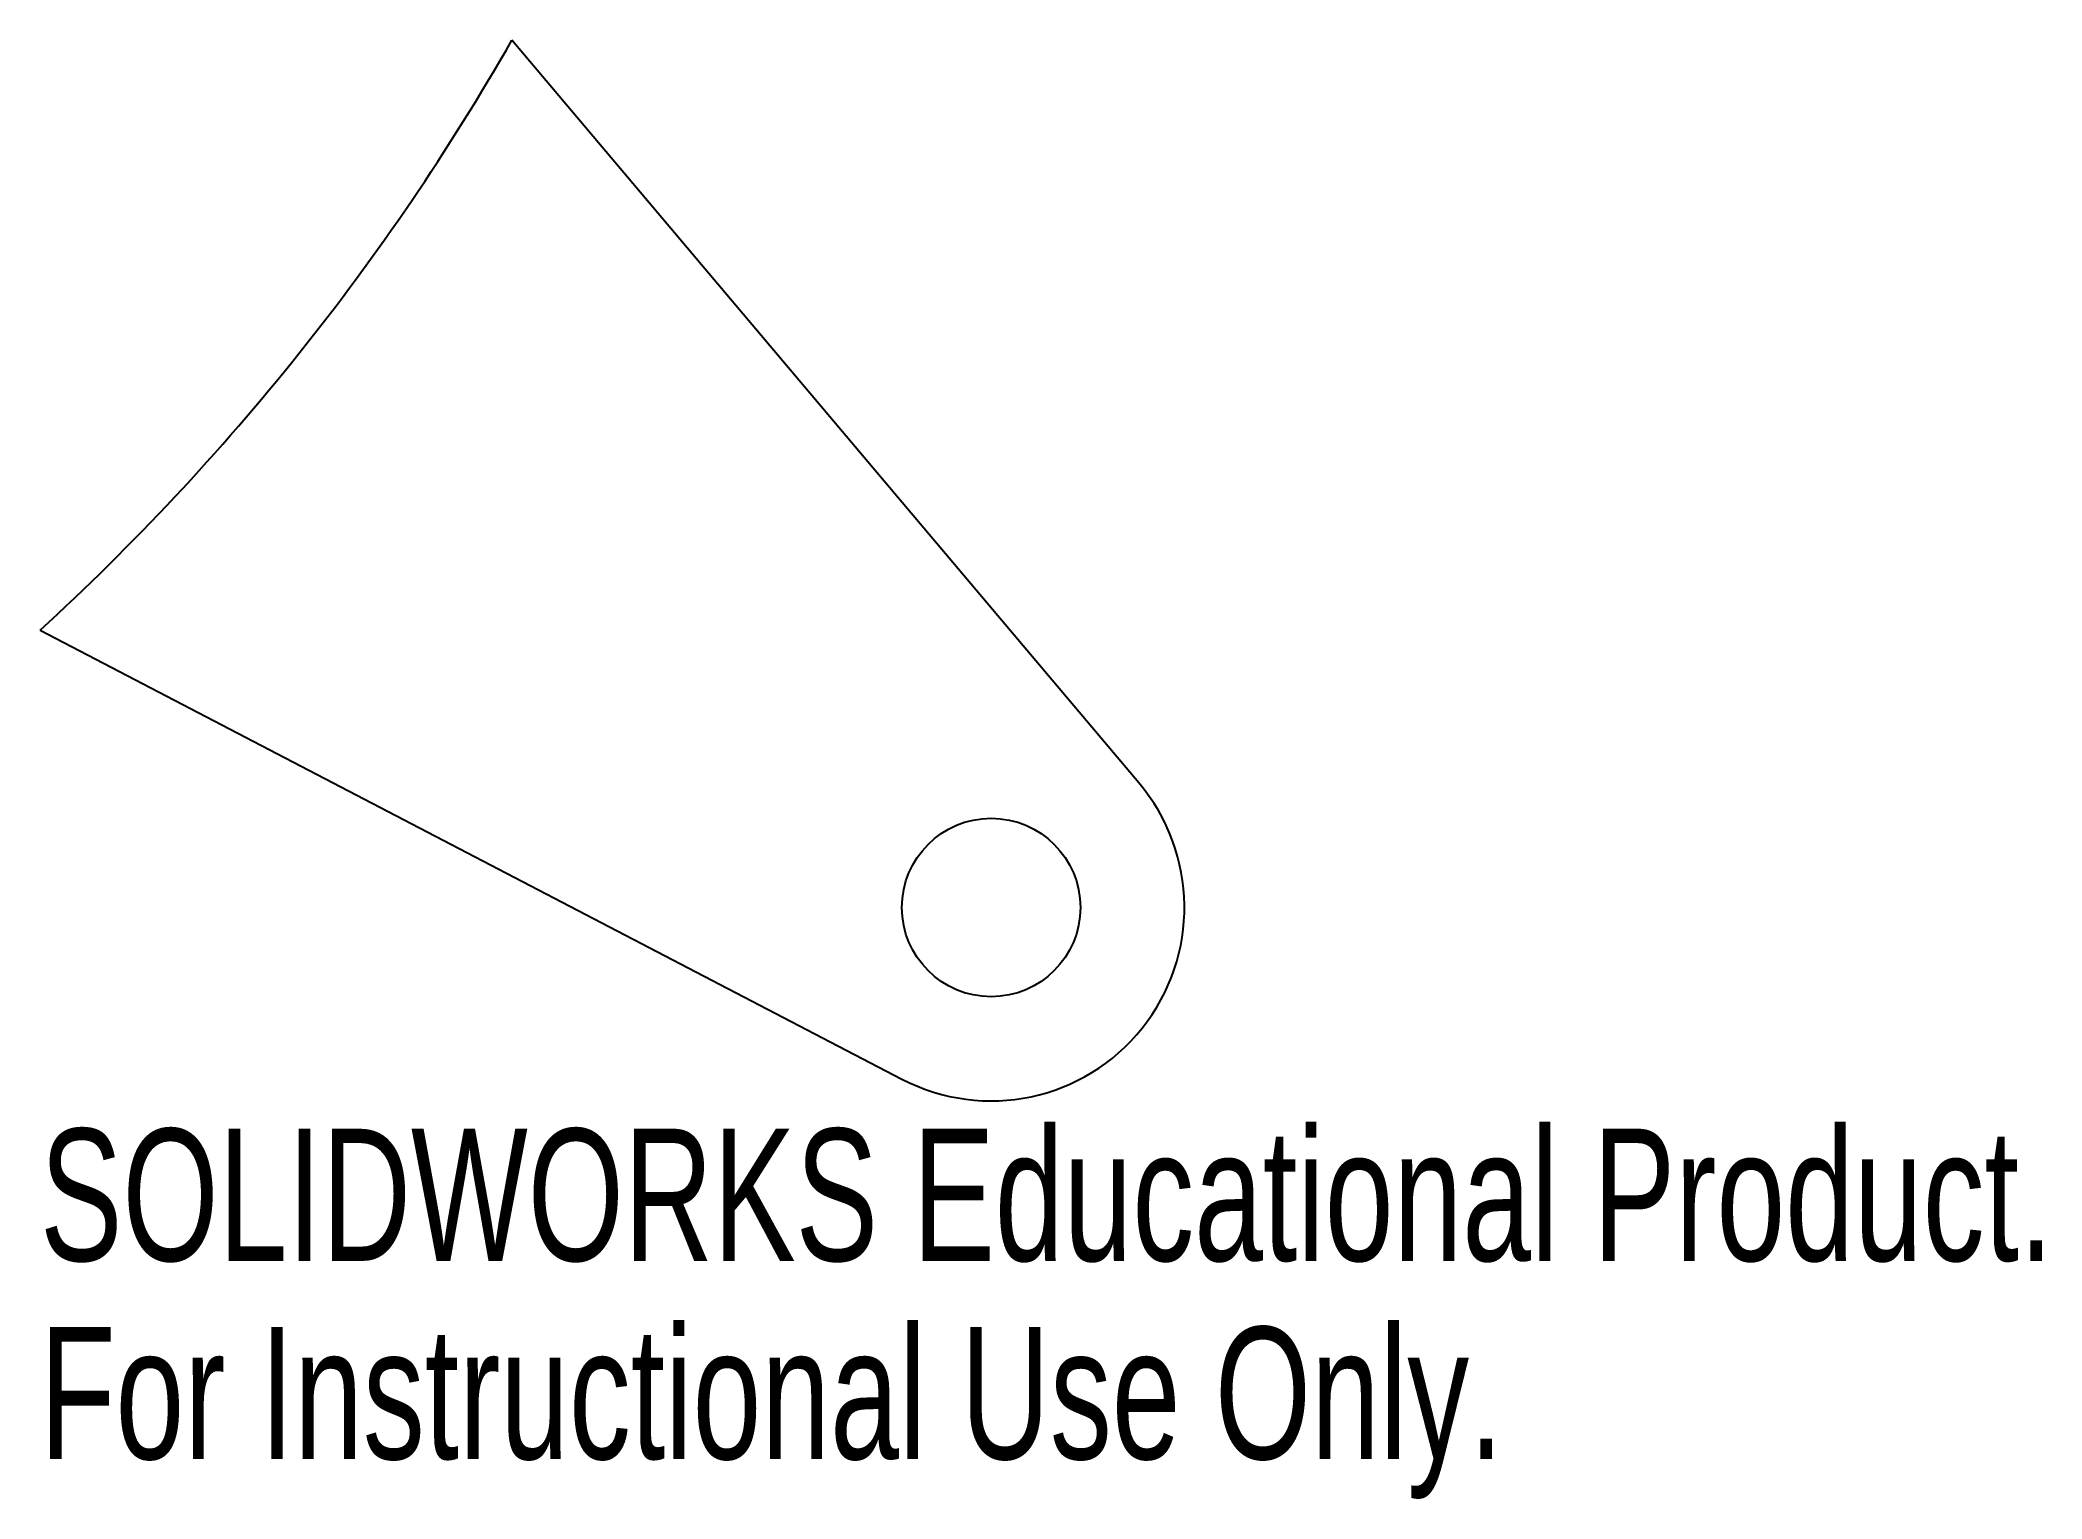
# Model space of a CAD drawing. Header units: inches. Extents: x 2.13 to 5.01, y -3.85 to -1.75.
import ezdxf

# ---------------------------------------------------------------- set-up
doc = ezdxf.new("R2010")
doc.units = ezdxf.units.IN
doc.header["$MEASUREMENT"] = 0
doc.styles.add('SLDTEXTSTYLE0', font='TXT', dxfattribs={"width": 0.7})

msp = doc.modelspace()

# ---------------------------------------------------------------- linework, layer by layer
at = {"color": 7, "linetype": 'Continuous', "lineweight": 25}
for p, q in [((3.711, -2.8203), (2.8078, -1.7507)), ((2.1278, -2.6006), (3.3697, -3.247))]:
    msp.add_line(p, q, dxfattribs=at)
msp.add_circle((3.4983, -3), 0.1285, dxfattribs=at)
for centre, radius, start, end in [((-0.2517, 0), 3.525, 312.4586, 330.2218), ((3.4983, -3), 0.2785, 242.5016, 40.1788)]:
    msp.add_arc(centre, radius, start, end, dxfattribs=at)

# ---------------------------------------------------------------- texts
at = {"color": 7, "linetype": 'Continuous', "char_height": 0.1903, "attachment_point": 1, "style": 'SLDTEXTSTYLE0'}
for s, insert in [('SOLIDWORKS Educational Product.', (2.1278, -3.3186)), ('For Instructional Use Only.', (2.1278, -3.6041))]:
    msp.add_mtext(s, dxfattribs=dict(at, insert=insert))

doc.saveas('drawing.dxf')
